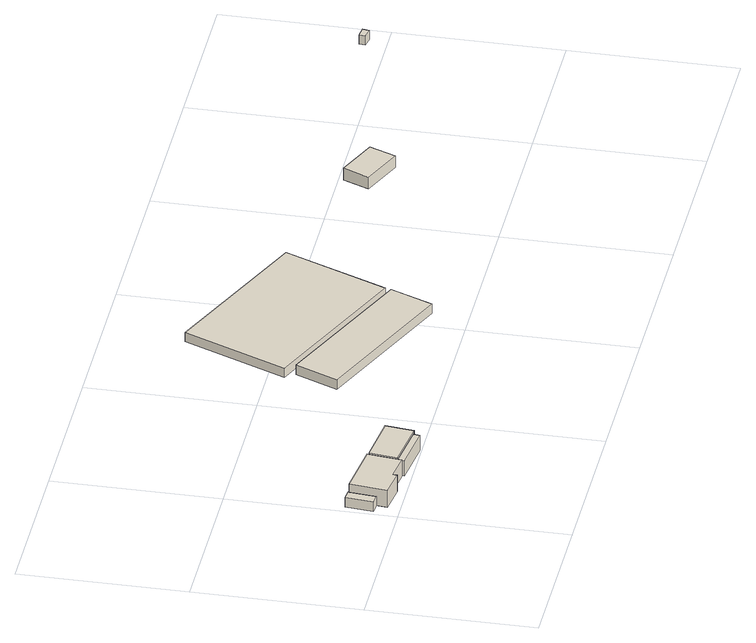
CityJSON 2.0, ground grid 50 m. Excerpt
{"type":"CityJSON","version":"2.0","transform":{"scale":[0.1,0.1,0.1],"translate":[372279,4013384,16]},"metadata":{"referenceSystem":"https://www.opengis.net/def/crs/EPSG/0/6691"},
"CityObjects":{
"building1":{"type":"Building","attributes":{"枝番":1,"利根川水系渡良瀬川洪水浸水想定区域（計画規模）.規模":"L1","利根川水系渡良瀬川洪水浸水想定区域（計画規模）.浸水ランク":"1","利根川水系渡良瀬川洪水浸水想定区域（計画規模）.浸水深":0.26,"利根川水系渡良瀬川洪水浸水想定区域（想定最大規模）.規模":"L2","利根川水系渡良瀬川洪水浸水想定区域（想定最大規模）.浸水ランク":"2","利根川水系渡良瀬川洪水浸水想定区域（想定最大規模）.浸水深":0.85,"利根川水系渡良瀬川洪水浸水想定区域（想定最大規模）.継続時間":7.2,"利根川水系矢場川洪水浸水想定区域（想定最大規模）.規模":"L2","利根川水系矢場川洪水浸水想定区域（想定最大規模）.浸水ランク":"1","利根川水系矢場川洪水浸水想定区域（想定最大規模）.浸水深":0.15,"利根川水系利根川洪水浸水想定区域（計画規模）.規模":"L1","利根川水系利根川洪水浸水想定区域（計画規模）.浸水ランク":"2","利根川水系利根川洪水浸水想定区域（計画規模）.浸水深":1.4,"利根川水系利根川洪水浸水想定区域（想定最大規模）.規模":"L2","利根川水系利根川洪水浸水想定区域（想定最大規模）.浸水ランク":"3","利根川水系利根川洪水浸水想定区域（想定最大規模）.浸水深":3.63,"measuredHeight":4.6,"BuildingDetails.prefecture":"10","BuildingDetails.city":"10207"},"geometry":[{"type":"Solid","lod":"1","boundaries":[[[[0,1,2,3]],[[2,4,5,3]],[[1,6,4,2]],[[0,7,6,1]],[[3,5,7,0]],[[4,6,7,5]]]]}]},
"building2":{"type":"Building","attributes":{"枝番":1,"利根川水系渡良瀬川洪水浸水想定区域（計画規模）.規模":"L1","利根川水系渡良瀬川洪水浸水想定区域（計画規模）.浸水ランク":"1","利根川水系渡良瀬川洪水浸水想定区域（計画規模）.浸水深":0.15,"利根川水系渡良瀬川洪水浸水想定区域（想定最大規模）.規模":"L2","利根川水系渡良瀬川洪水浸水想定区域（想定最大規模）.浸水ランク":"2","利根川水系渡良瀬川洪水浸水想定区域（想定最大規模）.浸水深":0.74,"利根川水系渡良瀬川洪水浸水想定区域（想定最大規模）.継続時間":7.2,"利根川水系矢場川洪水浸水想定区域（想定最大規模）.規模":"L2","利根川水系矢場川洪水浸水想定区域（想定最大規模）.浸水ランク":"1","利根川水系矢場川洪水浸水想定区域（想定最大規模）.浸水深":0.15,"利根川水系利根川洪水浸水想定区域（計画規模）.規模":"L1","利根川水系利根川洪水浸水想定区域（計画規模）.浸水ランク":"2","利根川水系利根川洪水浸水想定区域（計画規模）.浸水深":1.3,"利根川水系利根川洪水浸水想定区域（想定最大規模）.規模":"L2","利根川水系利根川洪水浸水想定区域（想定最大規模）.浸水ランク":"3","利根川水系利根川洪水浸水想定区域（想定最大規模）.浸水深":3.53,"measuredHeight":7.2,"BuildingDetails.prefecture":"10","BuildingDetails.city":"10207"},"geometry":[{"type":"Solid","lod":"1","boundaries":[[[[8,9,10,11,12,13]],[[12,14,15,13]],[[11,16,14,12]],[[10,17,16,11]],[[9,18,17,10]],[[8,19,18,9]],[[13,15,19,8]],[[14,16,17,18,19,15]]]]}]},
"building3":{"type":"Building","attributes":{"枝番":1,"利根川水系渡良瀬川洪水浸水想定区域（計画規模）.規模":"L1","利根川水系渡良瀬川洪水浸水想定区域（計画規模）.浸水ランク":"1","利根川水系渡良瀬川洪水浸水想定区域（計画規模）.浸水深":0.43,"利根川水系渡良瀬川洪水浸水想定区域（想定最大規模）.規模":"L2","利根川水系渡良瀬川洪水浸水想定区域（想定最大規模）.浸水ランク":"2","利根川水系渡良瀬川洪水浸水想定区域（想定最大規模）.浸水深":1.06,"利根川水系渡良瀬川洪水浸水想定区域（想定最大規模）.継続時間":14.2,"利根川水系矢場川洪水浸水想定区域（想定最大規模）.規模":"L2","利根川水系矢場川洪水浸水想定区域（想定最大規模）.浸水ランク":"1","利根川水系矢場川洪水浸水想定区域（想定最大規模）.浸水深":0.09,"利根川水系利根川洪水浸水想定区域（計画規模）.規模":"L1","利根川水系利根川洪水浸水想定区域（計画規模）.浸水ランク":"2","利根川水系利根川洪水浸水想定区域（計画規模）.浸水深":1.8,"利根川水系利根川洪水浸水想定区域（想定最大規模）.規模":"L2","利根川水系利根川洪水浸水想定区域（想定最大規模）.浸水ランク":"3","利根川水系利根川洪水浸水想定区域（想定最大規模）.浸水深":4.03,"measuredHeight":5.3,"BuildingDetails.prefecture":"10","BuildingDetails.city":"10207"},"geometry":[{"type":"Solid","lod":"1","boundaries":[[[[20,21,22,23]],[[22,24,25,23]],[[21,26,24,22]],[[20,27,26,21]],[[23,25,27,20]],[[24,26,27,25]]]]}]},
"building4":{"type":"Building","attributes":{"枝番":1,"利根川水系渡良瀬川洪水浸水想定区域（計画規模）.規模":"L1","利根川水系渡良瀬川洪水浸水想定区域（計画規模）.浸水ランク":"1","利根川水系渡良瀬川洪水浸水想定区域（計画規模）.浸水深":0.18,"利根川水系渡良瀬川洪水浸水想定区域（想定最大規模）.規模":"L2","利根川水系渡良瀬川洪水浸水想定区域（想定最大規模）.浸水ランク":"2","利根川水系渡良瀬川洪水浸水想定区域（想定最大規模）.浸水深":0.81,"利根川水系渡良瀬川洪水浸水想定区域（想定最大規模）.継続時間":14.2,"利根川水系矢場川洪水浸水想定区域（想定最大規模）.規模":"L2","利根川水系矢場川洪水浸水想定区域（想定最大規模）.浸水ランク":"1","利根川水系矢場川洪水浸水想定区域（想定最大規模）.浸水深":0.23,"利根川水系利根川洪水浸水想定区域（計画規模）.規模":"L1","利根川水系利根川洪水浸水想定区域（計画規模）.浸水ランク":"2","利根川水系利根川洪水浸水想定区域（計画規模）.浸水深":1.5,"利根川水系利根川洪水浸水想定区域（想定最大規模）.規模":"L2","利根川水系利根川洪水浸水想定区域（想定最大規模）.浸水ランク":"3","利根川水系利根川洪水浸水想定区域（想定最大規模）.浸水深":3.73,"usage":"431","measuredHeight":5.9,"BuildingDetails.prefecture":"10","BuildingDetails.city":"10207","BuildingDetails.surveyYear":2016},"geometry":[{"type":"Solid","lod":"1","boundaries":[[[[22,21,28,29,30]],[[29,31,32,30]],[[28,33,31,29]],[[21,34,33,28]],[[22,35,34,21]],[[30,32,35,22]],[[31,33,34,35,32]]]]}]},
"building5":{"type":"Building","attributes":{"枝番":1,"利根川水系渡良瀬川洪水浸水想定区域（計画規模）.規模":"L1","利根川水系渡良瀬川洪水浸水想定区域（計画規模）.浸水ランク":"2","利根川水系渡良瀬川洪水浸水想定区域（計画規模）.浸水深":1,"利根川水系渡良瀬川洪水浸水想定区域（計画規模）.継続時間":6.1,"利根川水系渡良瀬川洪水浸水想定区域（想定最大規模）.規模":"L2","利根川水系渡良瀬川洪水浸水想定区域（想定最大規模）.浸水ランク":"2","利根川水系渡良瀬川洪水浸水想定区域（想定最大規模）.浸水深":1.63,"利根川水系渡良瀬川洪水浸水想定区域（想定最大規模）.継続時間":91.3,"利根川水系矢場川洪水浸水想定区域（想定最大規模）.規模":"L2","利根川水系矢場川洪水浸水想定区域（想定最大規模）.浸水ランク":"1","利根川水系矢場川洪水浸水想定区域（想定最大規模）.浸水深":0.38,"利根川水系多々良川洪水浸水想定区域（想定最大規模）.規模":"L2","利根川水系多々良川洪水浸水想定区域（想定最大規模）.浸水ランク":"1","利根川水系多々良川洪水浸水想定区域（想定最大規模）.浸水深":0.23,"利根川水系利根川洪水浸水想定区域（計画規模）.規模":"L1","利根川水系利根川洪水浸水想定区域（計画規模）.浸水ランク":"2","利根川水系利根川洪水浸水想定区域（計画規模）.浸水深":2.4,"利根川水系利根川洪水浸水想定区域（想定最大規模）.規模":"L2","利根川水系利根川洪水浸水想定区域（想定最大規模）.浸水ランク":"3","利根川水系利根川洪水浸水想定区域（想定最大規模）.浸水深":4.63,"measuredHeight":4.2,"BuildingDetails.prefecture":"10","BuildingDetails.city":"10207"},"geometry":[{"type":"Solid","lod":"1","boundaries":[[[[36,37,38,39]],[[38,40,41,39]],[[37,42,40,38]],[[36,43,42,37]],[[39,41,43,36]],[[40,42,43,41]]]]}]},
"building6":{"type":"Building","attributes":{"枝番":1,"利根川水系渡良瀬川洪水浸水想定区域（計画規模）.規模":"L1","利根川水系渡良瀬川洪水浸水想定区域（計画規模）.浸水ランク":"2","利根川水系渡良瀬川洪水浸水想定区域（計画規模）.浸水深":0.93,"利根川水系渡良瀬川洪水浸水想定区域（計画規模）.継続時間":5,"利根川水系渡良瀬川洪水浸水想定区域（想定最大規模）.規模":"L2","利根川水系渡良瀬川洪水浸水想定区域（想定最大規模）.浸水ランク":"2","利根川水系渡良瀬川洪水浸水想定区域（想定最大規模）.浸水深":1.54,"利根川水系渡良瀬川洪水浸水想定区域（想定最大規模）.継続時間":60.8,"利根川水系矢場川洪水浸水想定区域（想定最大規模）.規模":"L2","利根川水系矢場川洪水浸水想定区域（想定最大規模）.浸水ランク":"1","利根川水系矢場川洪水浸水想定区域（想定最大規模）.浸水深":0.31,"利根川水系多々良川洪水浸水想定区域（想定最大規模）.規模":"L2","利根川水系多々良川洪水浸水想定区域（想定最大規模）.浸水ランク":"1","利根川水系多々良川洪水浸水想定区域（想定最大規模）.浸水深":0.22,"利根川水系利根川洪水浸水想定区域（計画規模）.規模":"L1","利根川水系利根川洪水浸水想定区域（計画規模）.浸水ランク":"2","利根川水系利根川洪水浸水想定区域（計画規模）.浸水深":2.3,"利根川水系利根川洪水浸水想定区域（想定最大規模）.規模":"L2","利根川水系利根川洪水浸水想定区域（想定最大規模）.浸水ランク":"3","利根川水系利根川洪水浸水想定区域（想定最大規模）.浸水深":4.53,"BuildingDetails.prefecture":"10","BuildingDetails.city":"10207"},"geometry":[{"type":"Solid","lod":"1","boundaries":[[[[44,45,46,47]],[[46,48,49,47]],[[45,50,48,46]],[[44,51,50,45]],[[47,49,51,44]],[[48,50,51,49]]]]}]},
"building7":{"type":"Building","attributes":{"枝番":1,"利根川水系渡良瀬川洪水浸水想定区域（計画規模）.規模":"L1","利根川水系渡良瀬川洪水浸水想定区域（計画規模）.浸水ランク":"1","利根川水系渡良瀬川洪水浸水想定区域（計画規模）.浸水深":0.46,"利根川水系渡良瀬川洪水浸水想定区域（想定最大規模）.規模":"L2","利根川水系渡良瀬川洪水浸水想定区域（想定最大規模）.浸水ランク":"2","利根川水系渡良瀬川洪水浸水想定区域（想定最大規模）.浸水深":1.16,"利根川水系渡良瀬川洪水浸水想定区域（想定最大規模）.継続時間":1.3,"利根川水系矢場川洪水浸水想定区域（想定最大規模）.規模":"L2","利根川水系利根川洪水浸水想定区域（計画規模）.規模":"L1","利根川水系利根川洪水浸水想定区域（計画規模）.浸水ランク":"2","利根川水系利根川洪水浸水想定区域（計画規模）.浸水深":2,"利根川水系利根川洪水浸水想定区域（想定最大規模）.規模":"L2","利根川水系利根川洪水浸水想定区域（想定最大規模）.浸水ランク":"3","利根川水系利根川洪水浸水想定区域（想定最大規模）.浸水深":4.23,"measuredHeight":4,"BuildingDetails.prefecture":"10","BuildingDetails.city":"10207"},"geometry":[{"type":"Solid","lod":"1","boundaries":[[[[52,53,54,55]],[[54,56,57,55]],[[53,58,56,54]],[[52,59,58,53]],[[55,57,59,52]],[[56,58,59,57]]]]}]},
"building8":{"type":"Building","attributes":{"枝番":1,"利根川水系渡良瀬川洪水浸水想定区域（計画規模）.規模":"L1","利根川水系渡良瀬川洪水浸水想定区域（計画規模）.浸水ランク":"2","利根川水系渡良瀬川洪水浸水想定区域（計画規模）.浸水深":0.89,"利根川水系渡良瀬川洪水浸水想定区域（計画規模）.継続時間":3.6,"利根川水系渡良瀬川洪水浸水想定区域（想定最大規模）.規模":"L2","利根川水系渡良瀬川洪水浸水想定区域（想定最大規模）.浸水ランク":"2","利根川水系渡良瀬川洪水浸水想定区域（想定最大規模）.浸水深":1.67,"利根川水系渡良瀬川洪水浸水想定区域（想定最大規模）.継続時間":92.2,"利根川水系利根川洪水浸水想定区域（計画規模）.規模":"L1","利根川水系利根川洪水浸水想定区域（計画規模）.浸水ランク":"2","利根川水系利根川洪水浸水想定区域（計画規模）.浸水深":2.5,"利根川水系利根川洪水浸水想定区域（想定最大規模）.規模":"L2","利根川水系利根川洪水浸水想定区域（想定最大規模）.浸水ランク":"3","利根川水系利根川洪水浸水想定区域（想定最大規模）.浸水深":4.73,"measuredHeight":3.2,"BuildingDetails.prefecture":"10","BuildingDetails.city":"10207"},"geometry":[{"type":"Solid","lod":"1","boundaries":[[[[60,61,62,63]],[[62,64,65,63]],[[61,66,64,62]],[[60,67,66,61]],[[63,65,67,60]],[[64,66,67,65]]]]}]}
},
"vertices":[
[4,72,14],[13,155,14],[42,152,14],[34,69,14],[42,152,46],[34,69,46],[13,155,46],[4,72,46],
[34,37,14],[47,150,14],[213,130,14],[201,28,14],[121,38,14],[120,26,14],[121,38,69],[120,26,69],[201,28,69],[213,130,69],[47,150,69],[34,37,69],
[205,21,13],[207,42,13],[349,24,13],[346,4,13],[349,24,63],[346,4,63],[207,42,63],[205,21,63],
[217,126,13],[367,108,13],[357,23,13],[367,108,70],[357,23,70],[217,126,70],[207,42,70],[349,24,70],
[628,297,6],[683,425,6],[1125,237,6],[1071,110,6],[1125,237,38],[1071,110,38],[683,425,38],[628,297,38],
[659,453,8],[791,763,8],[1260,564,8],[1128,254,8],[1260,564,38],[1128,254,38],[791,763,38],[659,453,38],
[1673,407,11],[1707,486,11],[1831,434,11],[1798,354,11],[1831,434,50],[1798,354,50],[1707,486,50],[1673,407,50],
[2423,560,6],[2426,580,6],[2457,576,6],[2454,555,6],[2457,576,36],[2454,555,36],[2426,580,36],[2423,560,36]
]}
